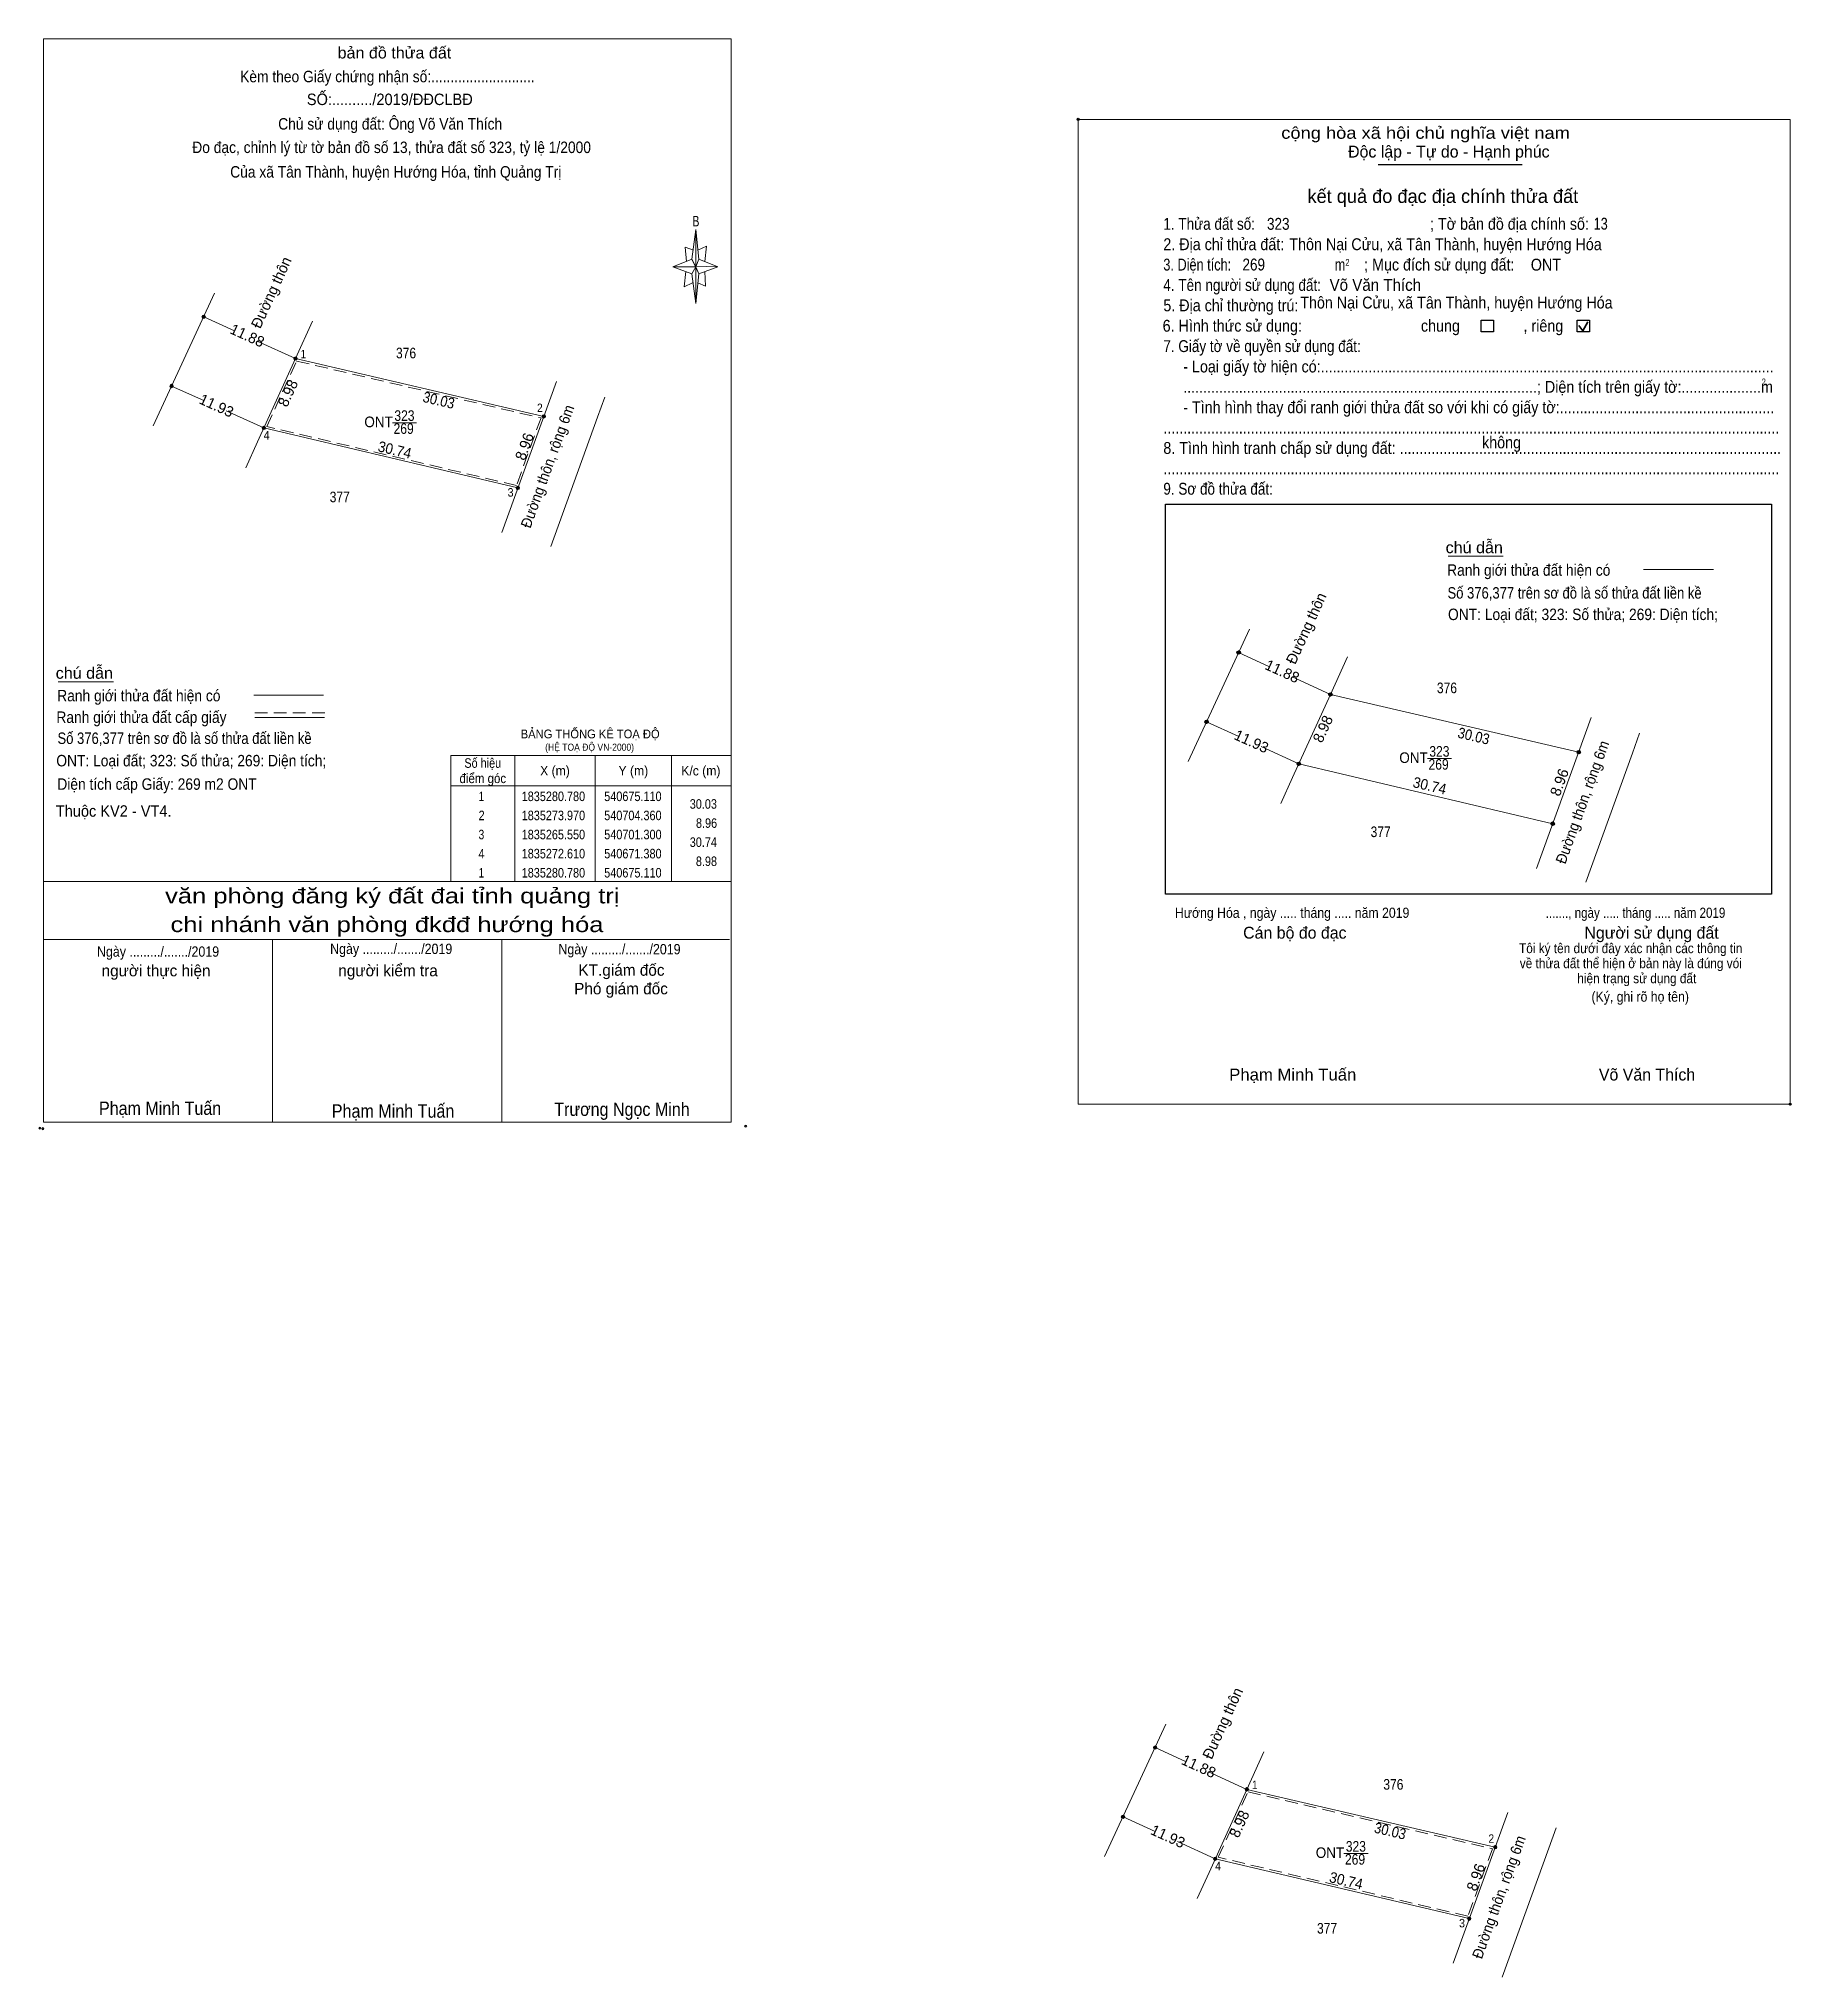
# Model space of a CAD drawing. Header units: metres. Extents: x 540533 to 540739, y 1835259 to 1835487.
import ezdxf
from ezdxf.enums import TextEntityAlignment as Align

# ---------------------------------------------------------------- set-up
doc = ezdxf.new("R2010")
doc.units = ezdxf.units.M
doc.header["$LTSCALE"] = 0.5
doc.header["$PDMODE"] = 32
doc.header["$PDSIZE"] = 0.25
doc.linetypes.add('MEDIUM_DASHED', pattern=[4.5, 3, -1.5])
for name, color, linetype, lineweight in [('1', 7, 'MEDIUM_DASHED', 13), ('10', 7, 'Continuous', 13), ('17', 7, 'Continuous', 13), ('5', 7, 'Continuous', 13), ('54', 7, 'Continuous', 13), ('6', 7, 'Continuous', 13), ('63', 7, 'Continuous', 13), ('7', 7, 'Continuous', 25)]:
    doc.layers.add(name, color=color, linetype=linetype, lineweight=lineweight)

msp = doc.modelspace()

# ---------------------------------------------------------------- hatches: boundary and pattern name
at = {"layer": '54'}
for points in [[(540674.34, 1835414.67, 1), (540673.94, 1835414.67, 1)], [(540674.34, 1835414.67, 1), (540673.94, 1835414.67, 1)], [(540685.15, 1835409.75, 1), (540684.75, 1835409.75, 1)], [(540685.15, 1835409.75, 1), (540684.75, 1835409.75, 1)], [(540670.56, 1835406.52, 1), (540670.16, 1835406.52, 1)], [(540670.56, 1835406.52, 1), (540670.16, 1835406.52, 1)], [(540714.4, 1835402.94, 1), (540714, 1835402.94, 1)], [(540714.4, 1835402.94, 1), (540714, 1835402.94, 1)], [(540681.42, 1835401.58, 1), (540681.02, 1835401.58, 1)], [(540681.42, 1835401.58, 1), (540681.02, 1835401.58, 1)], [(540711.34, 1835394.52, 1), (540710.94, 1835394.52, 1)], [(540711.34, 1835394.52, 1), (540710.94, 1835394.52, 1)]]:
    msp.add_hatch(color=256, dxfattribs=at).paths.add_polyline_path(points)
at = {"layer": '63'}
for points in [[(540552.44, 1835454.22, 1), (540552.04, 1835454.22, 1)], [(540563.25, 1835449.3, 1), (540562.85, 1835449.3, 1)], [(540548.66, 1835446.07, 1), (540548.26, 1835446.07, 1)], [(540592.5, 1835442.49, 1), (540592.1, 1835442.49, 1)], [(540559.52, 1835441.13, 1), (540559.12, 1835441.13, 1)], [(540589.44, 1835434.07, 1), (540589.04, 1835434.07, 1)], [(540674.34, 1835414.67, 1), (540673.94, 1835414.67, 1)], [(540670.56, 1835406.52, 1), (540670.16, 1835406.52, 1)], [(540664.5, 1835285.7, 1), (540664.1, 1835285.7, 1)], [(540675.31, 1835280.78, 1), (540674.91, 1835280.78, 1)], [(540660.72, 1835277.55, 1), (540660.32, 1835277.55, 1)], [(540671.58, 1835272.61, 1), (540671.18, 1835272.61, 1)], [(540704.56, 1835273.97, 1), (540704.16, 1835273.97, 1)], [(540701.5, 1835265.55, 1), (540701.1, 1835265.55, 1)]]:
    msp.add_hatch(color=256, dxfattribs=at).paths.add_polyline_path(points)

# ---------------------------------------------------------------- linework, layer by layer
at = {"layer": '1'}
for points in [[(540563.19, 1835449.01), (540591.97, 1835442.31), (540589.08, 1835434.36), (540559.67, 1835441.3)], [(540675.25, 1835280.49), (540704.03, 1835273.79), (540701.14, 1835265.84), (540671.73, 1835272.78)]]:
    msp.add_lwpolyline(points, close=True, dxfattribs=at)
at = {"layer": '10'}
for p, q in [((540546.28, 1835441.38), (540553.52, 1835456.99)), ((540563.05, 1835449.3), (540565.06, 1835453.72)), ((540563.05, 1835449.3), (540558.59, 1835439.51)), ((540592.3, 1835442.49), (540563.05, 1835449.3)), ((540593.78, 1835446.59), (540587.34, 1835428.81)), ((540598.62, 1835442.39), (540599.47, 1835444.75)), ((540593.13, 1835427.17), (540598.62, 1835442.39)), ((540558.59, 1835439.51), (540557.19, 1835436.45)), ((540559.32, 1835441.13), (540589.24, 1835434.07)), ((540668.18, 1835401.83), (540675.42, 1835417.44)), ((540684.95, 1835409.75), (540686.96, 1835414.17)), ((540684.95, 1835409.75), (540680.49, 1835399.96)), ((540714.2, 1835402.94), (540684.95, 1835409.75)), ((540715.68, 1835407.04), (540709.24, 1835389.26)), ((540720.52, 1835402.84), (540721.37, 1835405.2)), ((540715.03, 1835387.62), (540720.52, 1835402.84)), ((540681.22, 1835401.58), (540711.14, 1835394.52)), ((540680.49, 1835399.96), (540679.09, 1835396.9)), ((540658.34, 1835272.86), (540665.58, 1835288.47)), ((540675.11, 1835280.78), (540677.12, 1835285.2)), ((540675.11, 1835280.78), (540670.65, 1835270.99)), ((540704.36, 1835273.97), (540675.11, 1835280.78)), ((540705.84, 1835278.07), (540699.4, 1835260.29)), ((540710.68, 1835273.87), (540711.53, 1835276.23)), ((540705.19, 1835258.65), (540710.68, 1835273.87)), ((540670.65, 1835270.99), (540669.25, 1835267.93)), ((540671.38, 1835272.61), (540701.3, 1835265.55))]:
    msp.add_line(p, q, dxfattribs=at)
at = {"layer": '17'}
for p, q in [((540698.8, 1835426.02), (540705.31, 1835426.02)), ((540535.09, 1835411.23), (540541.6, 1835411.23))]:
    msp.add_line(p, q, dxfattribs=at)
at = {"layer": '5'}
for p, q in [((540609.74, 1835461), (540610.19, 1835464.51)), ((540609.74, 1835459.29), (540607.49, 1835460.1)), ((540610.55, 1835461), (540612.8, 1835460.1)), ((540610.55, 1835459.29), (540610.19, 1835455.78)), ((540611.36, 1835457.85), (540610.46, 1835458.21)), ((540611.27, 1835459.56), (540611.36, 1835457.85)), ((540533.36, 1835387.7), (540614.36, 1835387.7)), ((540533.36, 1835380.86), (540614.18, 1835380.86)), ((540533.36, 1835380.86), (540614.18, 1835380.86)), ((540533.36, 1835380.86), (540614.18, 1835380.86)), ((540560.36, 1835359.35), (540560.36, 1835380.86)), ((540587.36, 1835359.35), (540587.36, 1835380.86))]:
    msp.add_line(p, q, dxfattribs=at)
for points in [[(540533.36, 1835486.97), (540614.36, 1835486.97), (540614.36, 1835359.35), (540533.36, 1835359.35)], [(540610.19, 1835464.51), (540610.55, 1835461), (540610.19, 1835460.1)], [(540610.19, 1835460.1), (540607.49, 1835460.1), (540609.74, 1835461), (540610.55, 1835459.29), (540612.8, 1835460.1), (540610.19, 1835460.19)], [(540610.19, 1835460.1), (540610.19, 1835455.78), (540609.74, 1835459.29)]]:
    msp.add_lwpolyline(points, close=True, dxfattribs=at)
for points in [[(540609.92, 1835462.08), (540608.93, 1835462.44), (540609.11, 1835460.73)], [(540610.46, 1835462.08), (540611.45, 1835462.53), (540611.27, 1835460.73)], [(540610.19, 1835460.1), (540609.74, 1835461), (540607.49, 1835460.1)], [(540610.19, 1835460.1), (540610.55, 1835459.29), (540612.8, 1835460.1)], [(540609.02, 1835459.56), (540608.84, 1835457.76), (540609.83, 1835458.21)], [(540614.36, 1835359.35), (540533.36, 1835359.35), (540533.36, 1835380.86)]]:
    msp.add_lwpolyline(points, dxfattribs=at)
for p in [(540532.94, 1835358.66), (540533.3, 1835358.6)]:
    msp.add_point(p, dxfattribs=at)
at = {"layer": '54'}
for p, q in [((540552.24, 1835454.22), (540555.88, 1835452.56)), ((540558.54, 1835451.35), (540563.05, 1835449.3)), ((540548.46, 1835446.07), (540552.25, 1835444.35)), ((540554.89, 1835443.15), (540559.32, 1835441.13)), ((540674.14, 1835414.67), (540677.78, 1835413.01)), ((540680.44, 1835411.8), (540684.95, 1835409.75)), ((540670.36, 1835406.52), (540674.15, 1835404.8)), ((540676.79, 1835403.6), (540681.22, 1835401.58)), ((540664.3, 1835285.7), (540667.94, 1835284.04)), ((540670.6, 1835282.83), (540675.11, 1835280.78)), ((540660.52, 1835277.55), (540664.31, 1835275.83)), ((540666.95, 1835274.63), (540671.38, 1835272.61))]:
    msp.add_line(p, q, dxfattribs=at)
for centre in [(540674.14, 1835414.67), (540684.95, 1835409.75), (540670.36, 1835406.52), (540714.2, 1835402.94), (540681.22, 1835401.58), (540711.14, 1835394.52)]:
    msp.add_circle(centre, 0.2, dxfattribs=at)
at = {"layer": '54', "lineweight": 25}
for centre in [(540674.14, 1835414.67), (540684.95, 1835409.75), (540670.36, 1835406.52), (540714.2, 1835402.94), (540681.22, 1835401.58), (540711.14, 1835394.52)]:
    msp.add_circle(centre, 0.2, dxfattribs=at)
at = {"layer": '6'}
for p, q in [((540721.84, 1835424.45), (540730.06, 1835424.45)), ((540558.13, 1835409.66), (540566.35, 1835409.66)), ((540558.25, 1835407.02), (540566.48, 1835407.02))]:
    msp.add_line(p, q, dxfattribs=at)
at = {"layer": '6', "linetype": 'MEDIUM_DASHED'}
msp.add_line((540558.25, 1835407.58), (540566.53, 1835407.58), dxfattribs=at)
at = {"layer": '6'}
msp.add_point((540616.07, 1835358.9), dxfattribs=at)
at = {"layer": '63'}
for p, q in [((540574.47, 1835441.73), (540577.32, 1835441.73)), ((540588.89, 1835402.56), (540588.89, 1835387.7)), ((540598.34, 1835402.56), (540598.34, 1835387.7)), ((540607.34, 1835402.56), (540607.34, 1835387.7)), ((540696.37, 1835402.18), (540699.22, 1835402.18)), ((540581.33, 1835398.96), (540614.36, 1835398.96)), ((540686.53, 1835273.21), (540689.38, 1835273.21))]:
    msp.add_line(p, q, dxfattribs=at)
msp.add_lwpolyline([(540581.33, 1835402.56), (540614.36, 1835402.56), (540614.36, 1835387.7), (540581.33, 1835387.7)], close=True, dxfattribs=at)
for centre in [(540552.24, 1835454.22), (540563.05, 1835449.3), (540548.46, 1835446.07), (540592.3, 1835442.49), (540559.32, 1835441.13), (540589.24, 1835434.07), (540674.14, 1835414.67), (540670.36, 1835406.52), (540664.3, 1835285.7), (540675.11, 1835280.78), (540660.52, 1835277.55), (540671.38, 1835272.61), (540704.36, 1835273.97), (540701.3, 1835265.55)]:
    msp.add_circle(centre, 0.2, dxfattribs=at)
at = {"layer": '7'}
for p, q in [((540690.56, 1835472.16), (540707.52, 1835472.16)), ((540665.52, 1835432.16), (540736.92, 1835432.16)), ((540736.92, 1835432.16), (540736.92, 1835386.2))]:
    msp.add_line(p, q, dxfattribs=at)
at = {"layer": '7', "lineweight": 35}
for p, q in [((540714.22, 1835453.2), (540714.69, 1835452.58)), ((540714.69, 1835452.58), (540715.27, 1835453.62))]:
    msp.add_line(p, q, dxfattribs=at)
at = {"layer": '7', "lineweight": 13}
msp.add_lwpolyline([(540655.24, 1835477.48), (540739.11, 1835477.48), (540739.11, 1835361.48), (540655.24, 1835361.48)], close=True, dxfattribs=at)
at = {"layer": '7'}
for points in [[(540702.7, 1835453.82), (540704.14, 1835453.82), (540704.14, 1835452.47), (540702.7, 1835452.47)], [(540714.03, 1835453.82), (540715.47, 1835453.82), (540715.47, 1835452.47), (540714.03, 1835452.47)]]:
    msp.add_lwpolyline(points, close=True, dxfattribs=at)
msp.add_lwpolyline([(540736.92, 1835386.2), (540665.52, 1835386.2), (540665.52, 1835432.16)], dxfattribs=at)
for p in [(540655.24, 1835477.48), (540739.1, 1835361.48)]:
    msp.add_point(p, dxfattribs=at)

# ---------------------------------------------------------------- texts
at = {"layer": '1'}
for s, width, p in [('376', 0.85, (540576.075, 1835449.33)), ('ONT', 0.95, (540572.84, 1835441.22)), ('269', 0.85, (540575.79, 1835440.43)), ('323', 0.85, (540575.885, 1835441.96)), ('377', 0.85, (540568.265, 1835432.38)), ('376', 0.85, (540698.675, 1835409.89)), ('ONT', 0.95, (540694.74, 1835401.67)), ('323', 0.85, (540697.785, 1835402.41)), ('269', 0.85, (540697.69, 1835400.88)), ('377', 0.85, (540690.865, 1835392.94)), ('376', 0.85, (540692.365, 1835280.74)), ('ONT', 0.95, (540684.9, 1835272.7)), ('269', 0.85, (540687.85, 1835271.91)), ('323', 0.85, (540687.945, 1835273.44)), ('377', 0.85, (540684.555, 1835263.79))]:
    msp.add_text(s, height=1.25, dxfattribs=dict(at, width=width)).set_placement(p, align=Align.CENTER)
for s, height, width, p in [('BẢNG THỐNG KÊ TOẠ ĐỘ ', 1.035, 0.95, (540589.58, 1835404.57)), ('(HỆ TOẠ ĐỘ VN-2000)', 0.837, 0.9, (540592.46, 1835403.11)), ('Hướng Hóa , ngày ..... tháng ..... năm 2019', 1.2, 0.9, (540666.64, 1835383.43)), ('Phạm Minh Tuấn', 1.4, 1.05, (540673.03, 1835364.27))]:
    msp.add_text(s, height=height, dxfattribs=dict(at, width=width)).set_placement(p)
msp.add_text('Võ Văn Thích', height=1.4, dxfattribs=at).set_placement((540716.57, 1835364.27))
at = {"layer": '5'}
for s, height, width, p in [('bản đồ thửa đất', 1.35, 1.05, (540574.705, 1835484.65)), ('Kèm theo Giấy chứng nhận số:...........................', 1.35, 0.9, (540573.875, 1835481.85)), ('SỐ:........../2019/ĐĐCLBĐ', 1.35, 0.95, (540574.16, 1835479.16)), ('Chủ sử dụng đất: Ông Võ Văn Thích', 1.35, 0.9, (540574.205, 1835476.27)), ('Đo đạc, chỉnh lý từ tờ bản đồ số 13, thửa đất số 323, tỷ lệ 1/2000 ', 1.35, 0.9, (540574.6, 1835473.51)), ('Của xã Tân Thành, huyện Hướng Hóa, tỉnh Quảng Trị', 1.35, 0.9, (540574.865, 1835470.62)), ('B', 1.24, 0.75, (540610.215, 1835464.87)), ('văn phòng đăng ký đất đai tỉnh quảng trị', 1.8, 1.25, (540574.455, 1835385.13)), ('chi nhánh văn phòng đkđđ hướng hóa', 1.8, 1.25, (540573.83, 1835381.75)), ('Ngày ........./......./2019', 1.215, 0.9, (540546.865, 1835378.85)), ('Ngày ........./......./2019', 1.215, 0.9, (540574.325, 1835379.17)), ('Ngày ........./......./2019', 1.215, 0.9, (540601.215, 1835379.13)), ('Phạm Minh Tuấn', 1.57, 0.9, (540547.105, 1835360.22)), ('Trương Ngọc Minh', 1.57, 0.9, (540601.505, 1835360.1)), ('Phạm Minh Tuấn', 1.575, 0.9, (540574.545, 1835359.89))]:
    msp.add_text(s, height=height, dxfattribs=dict(at, width=width)).set_placement(p, align=Align.CENTER)
for s, p in [('người thực hiện', (540546.63, 1835376.54)), ('người kiểm tra', (540573.955, 1835376.55)), ('KT.giám đốc', (540601.45, 1835376.61)), ('Phó giám đốc', (540601.395, 1835374.42))]:
    msp.add_text(s, height=1.35, dxfattribs=at).set_placement(p, align=Align.CENTER)
at = {"layer": '54'}
for s, rotation, p in [('11.88', 335.528, (540557.1261, 1835451.4516)), ('11.93', 335.54, (540553.4962, 1835443.1965)), ('11.88', 335.528, (540679.0261, 1835411.9016)), ('11.93', 335.54, (540675.3962, 1835403.6465)), ('11.88', 335.528, (540669.1861, 1835282.9316)), ('11.93', 335.54, (540665.5562, 1835274.6765))]:
    msp.add_text(s, height=1.25, rotation=rotation, dxfattribs=at).set_placement(p, align=Align.CENTER)
at = {"layer": '6'}
for s, height, width, p in [('ONT ', 1.4, 0.9, (540708.55, 1835459.66)), ('Võ Văn Thích', 1.4, 0.95, (540684.85, 1835457.28)), ('chú dẫn', 1.35, 1.05, (540698.52, 1835426.38)), ('Ranh giới thửa đất hiện có ', 1.35, 0.9, (540698.7, 1835423.72)), ('Số 376,377 trên sơ đồ là số thửa đất liền kề', 1.35, 0.85, (540698.74, 1835421.03)), ('ONT: Loại đất; 323: Số thửa; 269: Diện tích;', 1.35, 0.9, (540698.8, 1835418.5)), ('chú dẫn', 1.35, 1.05, (540534.81, 1835411.59)), ('Ranh giới thửa đất hiện có ', 1.35, 0.9, (540534.99, 1835408.93)), ('Ranh giới thửa đất cấp giấy', 1.35, 0.9, (540534.89, 1835406.39)), ('Số 376,377 trên sơ đồ là số thửa đất liền kề', 1.35, 0.85, (540535.02, 1835403.91)), ('ONT: Loại đất; 323: Số thửa; 269: Diện tích;', 1.35, 0.9, (540534.88, 1835401.27)), ('Diện tích cấp Giấy: 269 m2 ONT', 1.35, 0.9, (540535, 1835398.51)), ('Thuộc KV2 - VT4.', 1.35, 0.95, (540534.82, 1835395.34))]:
    msp.add_text(s, height=height, dxfattribs=dict(at, width=width)).set_placement(p)
at = {"layer": '63'}
for s, rotation, p in [('Đường thôn', 65.461, (540560.7682, 1835456.8254)), ('8.98', 65.461, (540562.7296, 1835444.9704)), ('8.96', 70.028, (540590.6066, 1835438.7315)), ('Đường thôn', 65.461, (540682.6682, 1835417.2754)), ('8.98', 65.461, (540684.6296, 1835405.4204)), ('8.96', 70.028, (540712.5066, 1835399.1815)), ('Đường thôn', 65.461, (540672.8282, 1835288.3054)), ('8.98', 65.461, (540674.7896, 1835276.4504)), ('8.96', 70.028, (540702.6666, 1835270.2115))]:
    msp.add_text(s, height=1.25, rotation=rotation, dxfattribs=at).set_placement(p, align=Align.CENTER)
for s, height, width, p in [(' 1', 1, 0.9, (540564.32, 1835449.33)), (' 2', 1, 0.9, (540592.17, 1835443)), (' 4', 1, 0.95, (540560.01, 1835439.77)), (' 3', 1, 0.95, (540588.74, 1835433.04)), ('30.03', 1.125, 0.85, (540612.69, 1835396.28)), ('8.96', 1.125, 0.85, (540612.71, 1835394.03)), ('30.74', 1.125, 0.85, (540612.69, 1835391.78)), ('8.98', 1.125, 0.85, (540612.7, 1835389.53)), (' 1', 1, 0.9, (540676.38, 1835280.81)), (' 2', 1, 0.9, (540704.23, 1835274.48)), (' 4', 1, 0.95, (540672.07, 1835271.25)), (' 3', 1, 0.95, (540700.8, 1835264.52))]:
    msp.add_text(s, height=height, dxfattribs=dict(at, width=width)).set_placement(p, align=Align.RIGHT)
for s, rotation, width, p in [('30.03', 346.894, 0.9, (540579.7883, 1835443.7927)), ('Đường thôn, rộng 6m', 70.028, 0.95, (540593.3173, 1835436.3965)), ('30.74', 346.723, 0.95, (540574.6015, 1835437.939)), ('30.03', 346.894, 0.9, (540701.6883, 1835404.2427)), ('Đường thôn, rộng 6m', 70.028, 0.95, (540715.2173, 1835396.8465)), ('30.74', 346.723, 0.95, (540696.5015, 1835398.389)), ('30.03', 346.894, 0.9, (540691.8483, 1835275.2727)), ('Đường thôn, rộng 6m', 70.028, 0.95, (540705.3773, 1835267.8765)), ('30.74', 346.723, 0.95, (540686.6615, 1835269.419))]:
    msp.add_text(s, height=1.25, rotation=rotation, dxfattribs=dict(at, width=width)).set_placement(p, align=Align.CENTER)
for s, width, p in [('điểm góc', 0.9, (540585.115, 1835399.3)), ('Số hiệu', 0.85, (540585.11, 1835401.1)), ('X (m)', 0.95, (540593.615, 1835400.2)), ('Y (m)', 0.95, (540602.845, 1835400.2)), ('K/c (m)', 0.95, (540610.8, 1835400.2)), (' 1', 0.75, (540584.795, 1835397.18)), ('1835280.780', 0.85, (540593.43, 1835397.18)), ('540675.110', 0.85, (540602.795, 1835397.18)), (' 2', 0.85, (540584.795, 1835394.93)), ('1835273.970', 0.85, (540593.43, 1835394.93)), ('540704.360', 0.85, (540602.795, 1835394.93)), (' 3', 0.8, (540584.785, 1835392.68)), ('1835265.550', 0.85, (540593.43, 1835392.68)), ('540701.300', 0.85, (540602.795, 1835392.68)), (' 4', 0.85, (540584.785, 1835390.43)), ('1835272.610', 0.85, (540593.43, 1835390.43)), ('540671.380', 0.85, (540602.795, 1835390.43)), (' 1', 0.75, (540584.795, 1835388.18)), ('1835280.780', 0.85, (540593.43, 1835388.18)), ('540675.110', 0.85, (540602.795, 1835388.18))]:
    msp.add_text(s, height=1.125, dxfattribs=dict(at, width=width)).set_placement(p, align=Align.CENTER)
at = {"layer": '7'}
for s, height, width, p in [('cộng hòa xã hội chủ nghĩa việt nam', 1.4, 1.15, (540679.16, 1835475.19)), ('1. Thửa đất số:', 1.4, 0.85, (540665.27, 1835464.47)), ('323', 1.4, 0.85, (540677.48, 1835464.47)), ('; Tờ bản đồ địa chính số:', 1.4, 0.9, (540696.68, 1835464.47)), ('13', 1.4, 0.8, (540715.95, 1835464.49)), ('2. Địa chỉ thửa đất:', 1.4, 0.9, (540665.27, 1835462.07)), ('Thôn Nại Cửu, xã Tân Thành, huyện Hướng Hóa', 1.4, 0.9, (540680.11, 1835462.07)), ('3. Diện tích:', 1.4, 0.8, (540665.27, 1835459.67)), ('269', 1.4, 0.85, (540674.59, 1835459.68)), ('m', 1.4, 0.8, (540685.45, 1835459.67)), ('2', 0.7999, 0.8, (540686.71, 1835460.23)), ('; Mục đích sử dụng đất:', 1.4, 0.9, (540688.92, 1835459.67)), ('4. Tên người sử dụng đất:', 1.4, 0.85, (540665.27, 1835457.27)), ('5. Địa chỉ thường trú:', 1.4, 0.9, (540665.27, 1835454.87)), ('Thôn Nại Cửu, xã Tân Thành, huyện Hướng Hóa', 1.4, 0.9, (540681.39, 1835455.2)), ('6. Hình thức sử dụng:', 1.4, 0.9, (540665.19, 1835452.47)), ('chung                , riêng', 1.4, 0.9, (540695.61, 1835452.47)), ('7. Giấy tờ về quyền sử dụng đất:', 1.4, 0.85, (540665.27, 1835450.07)), ('     - Loại giấy tờ hiện có:..................................................................................................................', 1.4, 0.9, (540665.27, 1835447.67)), ('     .........................................................................................; Diện tích trên giấy tờ:....................m', 1.4, 0.9, (540665.27, 1835445.27)), ('2', 0.7999, 0.8, (540735.75, 1835446.15)), ('     - Tình hình thay đổi ranh giới thửa đất so với khi có giấy tờ:......................................................', 1.4, 0.9, (540665.27, 1835442.87)), ('8. Tình hình tranh chấp sử dụng đất: ................................................................................................', 1.4, 0.9, (540665.27, 1835438.07)), ('...........................................................................................................................................................', 1.4, 0.9, (540665.27, 1835440.47)), ('không', 1.4, 0.9, (540702.81, 1835438.73)), ('9. Sơ đồ thửa đất:', 1.4, 0.85, (540665.27, 1835433.27)), ('...........................................................................................................................................................', 1.4, 0.9, (540665.27, 1835435.67)), ('......., ngày ..... tháng ..... năm 2019', 1.2, 0.85, (540710.31, 1835383.43)), ('(Ký, ghi rõ họ tên)', 1.2, 0.9, (540715.7, 1835373.55))]:
    msp.add_text(s, height=height, dxfattribs=dict(at, width=width)).set_placement(p)
for s, p in [('Độc lập - Tự do - Hạnh phúc', (540687.03, 1835472.98)), ('Cán bộ đo đạc', (540674.67, 1835380.98)), ('Người sử dụng đất', (540714.87, 1835380.98))]:
    msp.add_text(s, height=1.4, dxfattribs=at).set_placement(p)
for s, height, p in [('kết quả đo đạc địa chính thửa đất', 1.6, (540698.195, 1835467.63)), ('.', 0.4001, (540739.1037, 1835361.27))]:
    msp.add_text(s, height=height, dxfattribs=at).set_placement(p, align=Align.CENTER)
at = {"layer": '7', "width": 0.9}
for s, p in [('Tôi ký tên dưới đây xác nhận các thông tin', (540720.315, 1835379.27)), ('về thửa đất thể hiện ở bản này là đúng vói', (540720.33, 1835377.5)), ('hiện trạng sử dụng đất', (540721.035, 1835375.73))]:
    msp.add_text(s, height=1.157, dxfattribs=at).set_placement(p, align=Align.CENTER)

doc.saveas('drawing.dxf')
